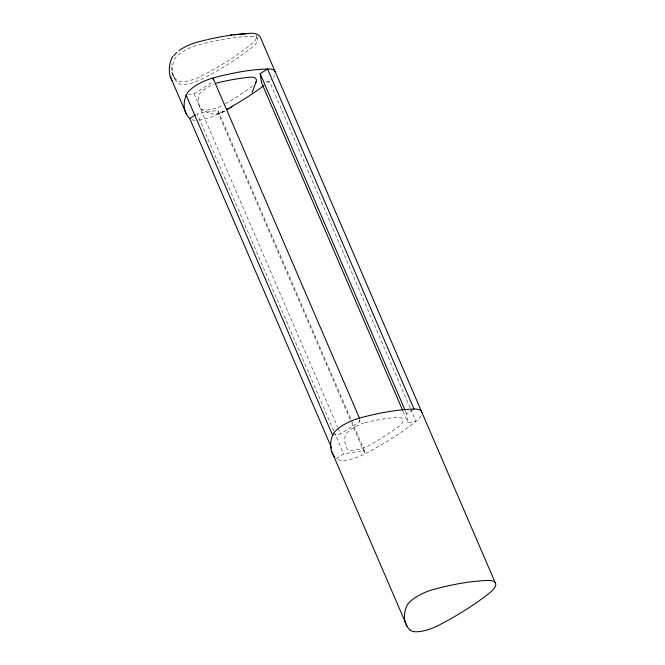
<?xml version="1.0" encoding="UTF-8"?>
<svg xmlns="http://www.w3.org/2000/svg" width="665" height="665" viewBox="0 0 665 665"><rect width="100%" height="100%" fill="white"/><g stroke="black" fill="none" stroke-linecap="round" stroke-linejoin="round"><path stroke-width="0.5" stroke-dasharray="3.33 2.49" d="M188.12 94.787L194.08 93.807L212.65 81.978M332.6 435.201L340.538 433.888L359.956 421.519L359.433 418.11M336.199 458.617L343.614 453.896L364.395 450.446L364.919 453.854A23.749 8.321 -23.3 0 1 337.504 459.498M421.153 415.658A23.749 8.321 -23.3 0 1 415.916 421.377L407.978 422.691L406.606 413.78L413.198 409.582M224.878 111.005C221.096 113.549 216.158 114.538 211.694 113.89L201.187 109.451A135.594 47.481 -23.3 0 1 198.918 94.679A20.224 7.082 -23.3 0 1 213.631 84.33M217.455 113.715L221.686 112.709M265.485 81.953L269.458 81.296A23.749 8.321 -23.3 0 0 271.702 79.326M364.395 450.446L217.937 110.365L197.156 113.815L333.772 431.036M250.855 36.317L253.107 36.384A20.549 7.199 -23.3 0 1 254.479 45.278L252.501 47.007A139.958 49.011 -23.3 0 1 202.725 78.711L199.675 80.182A20.549 7.199 -23.3 0 1 178.952 83.615L177.796 82.842A139.958 49.011 -23.3 0 1 174.288 59.991L175.086 58.453A20.549 7.199 -23.3 0 1 194.446 46.126L197.572 45.162A140.057 49.052 -23.3 0 1 250.88 36.317M257.272 38.204L256.091 35.461A20.549 7.199 -23.3 0 1 253.29 42.535L251.32 44.264A139.958 49.011 -23.3 0 1 201.545 75.968L198.494 77.439A20.549 7.199 -23.3 0 1 177.763 80.872L176.616 80.108A139.958 49.011 -23.3 0 1 171.429 63.674M410.172 408.036L269.458 81.296A143.299 50.183 -23.3 0 1 266.324 83.748M410.588 408.992L415.916 421.377A143.299 50.183 -23.3 0 1 364.919 453.854L351.793 423.372M405.376 410.92L406.606 413.78M403.048 411.261L407.978 422.691M359.133 419.615L359.956 421.519M350.147 419.557L218.461 113.773L217.937 110.365M194.08 93.807L337.67 427.213M338.078 428.169L340.538 433.888M334.179 431.984L343.614 453.896M171.903 72.285L173.083 75.029M173.715 76.45L174.903 79.193M198.901 120.107A23.749 8.321 -23.3 0 0 218.461 113.773A143.299 50.183 -23.3 0 0 225.501 110.033M195.186 120.257A23.749 8.321 -23.3 0 1 191.038 119.417M274.695 75.577A23.749 8.321 -23.3 0 1 273.465 77.398M201.187 109.451A20.224 7.082 -23.3 0 0 221.204 106.126A135.594 47.481 -23.3 0 0 222.659 105.311M252.559 86.234A135.594 47.481 -23.3 0 1 225.56 103.665M224.354 111.097L222.21 112.244L224.354 111.097M364.079 422.857A20.224 7.082 -23.3 0 0 345.376 434.76A135.594 47.481 -23.3 0 0 347.645 449.532A20.224 7.082 -23.3 0 0 367.662 446.207A135.594 47.481 -23.3 0 0 399.823 425.725A20.224 7.082 -23.3 0 0 398.501 417.138A135.594 47.481 -23.3 0 0 364.079 422.857"/><path stroke-width="1" d="M256.208 81.587L252.118 92.51M172.759 56.467C169.375 62.335 168.469 69.684 170.132 76.251L186.757 114.787M331.685 448.144L189.733 118.536L195.502 114.862M402.641 410.305L261.511 82.61L260.148 73.699L267.563 68.969A23.749 8.321 -23.3 0 1 275.435 72.41M232.276 106.55L227.38 109.534M230.539 35.054L250.506 33.267C253.972 33.125 258.095 33.732 260.173 36.866L495.217 582.64M170.132 76.251L171.994 80.507M421.901 412.491A23.749 8.321 -23.3 0 0 414.021 409.05L267.563 68.969A143.299 50.183 -23.3 0 0 212.966 78.029A23.749 8.321 -23.3 0 0 186.133 95.12A143.299 50.183 -23.3 0 0 189.733 118.536M260.148 73.699L404.968 409.964M414.021 409.05A143.299 50.183 -23.3 0 0 359.433 418.11L212.966 78.029L213.232 79.734M186.133 95.12L332.6 435.201A143.299 50.183 -23.3 0 0 334.869 457.179M331.361 450.612L407.038 626.28M332.6 435.201A23.749 8.321 -23.3 0 1 359.433 418.11M263.905 85.594A143.299 50.183 -23.3 0 1 230.672 107.156M228.96 108.121A143.299 50.183 -23.3 0 1 227.239 109.077M206.965 39.725A140.057 49.052 -23.3 0 0 196.391 42.419L193.257 43.383A20.549 7.199 -23.3 0 0 178.976 50.698M207.912 39.501A140.057 49.052 -23.3 0 1 223.689 36.317M224.604 36.168A140.057 49.052 -23.3 0 1 231.994 35.062M234.072 34.796A140.057 49.052 -23.3 0 1 245.959 33.732M173.898 55.71A20.549 7.199 -23.3 0 1 176.865 52.402M215.618 83.507A20.224 7.082 -23.3 0 1 217.613 82.776A135.594 47.481 -23.3 0 1 252.043 77.057A20.224 7.082 -23.3 0 1 255.792 82.535M410.014 630.029A23.749 8.321 -23.3 0 0 438.742 625.266A143.299 50.183 -23.3 0 0 489.739 592.789A23.749 8.321 -23.3 0 0 487.844 580.462A143.299 50.183 -23.3 0 0 433.256 589.523A23.749 8.321 -23.3 0 0 406.423 606.613A143.299 50.183 -23.3 0 0 410.014 630.029"/></g></svg>
